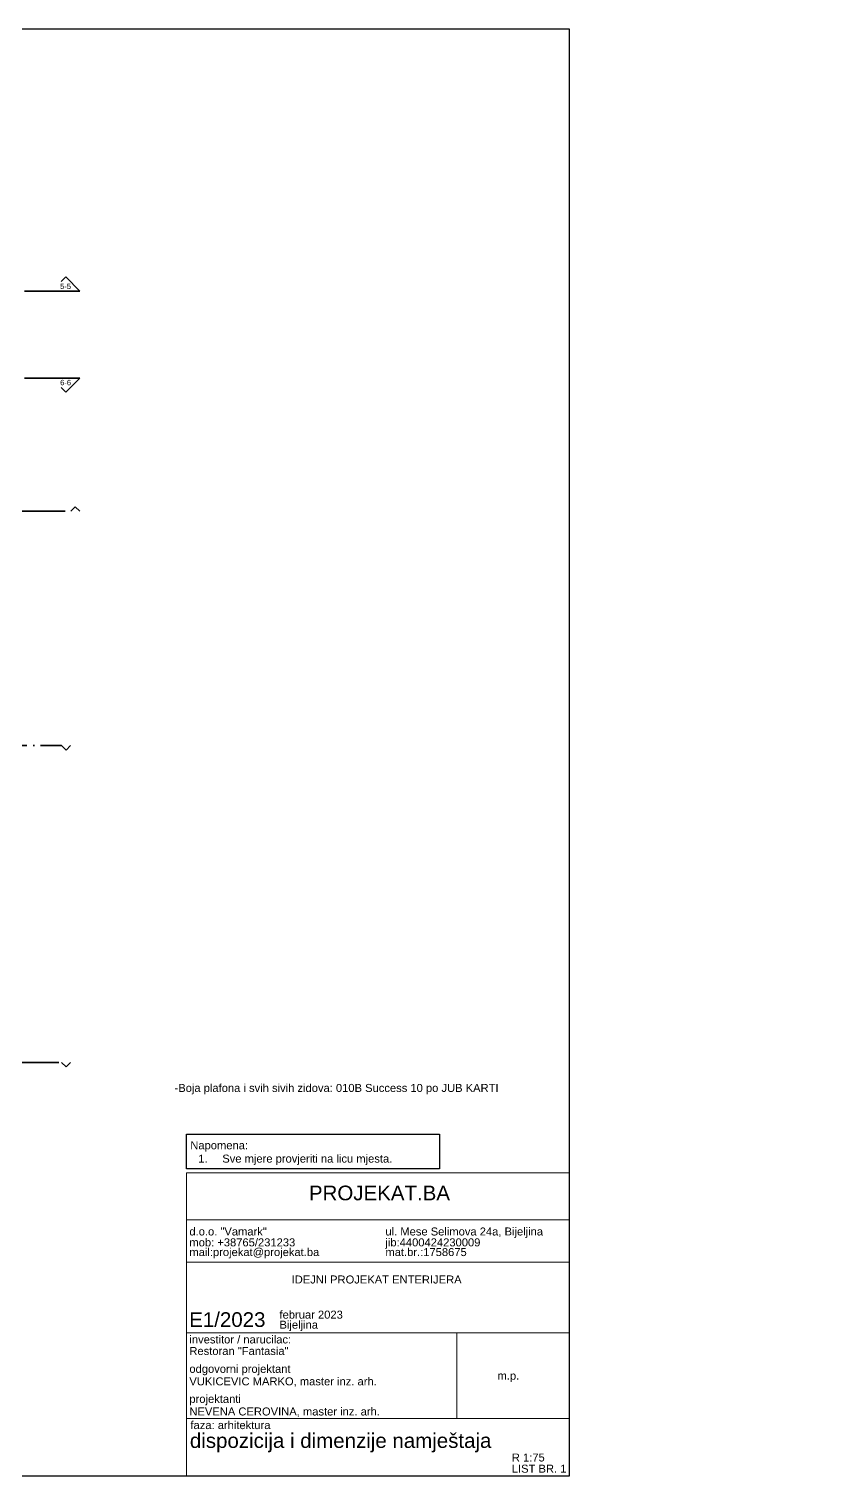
# Model space of a CAD drawing. Header units: centimetres. Extents: x -26724 to 60145, y -23645 to 6771.
# Drawn here: x -17905 to -16160, y -3525 to -375 of the extents above; entities that cross this region are included whole.
import ezdxf

# ---------------------------------------------------------------- set-up
doc = ezdxf.new("R2010")
doc.units = ezdxf.units.CM
doc.linetypes.add('ACAD_ISO04W100', pattern=[30, 24, -3, 0, -3])
doc.layers.add('4.KOTE', color=88, linetype='Continuous', lineweight=15)
doc.layers.add('kote', color=7, linetype='Continuous', lineweight=20)
doc.layers.add('IZGLED 2', color=253, linetype='Continuous', lineweight=9, true_color=0x828282)
doc.layers.add('pozicije', color=7, linetype='Continuous')
doc.layers.add('tekst', color=7, linetype='Continuous')
doc.styles.add('0.15', font='arial.ttf', dxfattribs={"height": 0.15})
doc.styles.get("Standard").update_dxf_attribs({"font": 'calibri.ttf'})
doc.dimstyles.new('ja 1 50', dxfattribs={"dimtxt": 10, "dimasz": 5, "dimexe": 5, "dimexo": 5, "dimgap": 1, "dimtad": 1, "dimdec": 0, "dimtxsty": 'Standard', "dimblk": 'ARCHTICK', "dimcen": 2.5, "dimclrd": 256, "dimclrt": 7, "dimadec": 0, "dimazin": 0, "dimtfac": 1, "dimtdec": 0, "dimtix": 1, "dimtmove": 1, "dimatfit": 3, "dimldrblk": 'ARCHTICK', "dimfxl": 10, "dimfxlon": 1, "dimlwd": 0, "dimlwe": 9, "dimarcsym": 0})

# ---------------------------------------------------------------- blocks, each defined once
blk = doc.blocks.new('_ArchTick')
at = {"color": 0, "linetype": 'ByBlock', "const_width": 0.15}
blk.add_lwpolyline([(-0.5, -0.5), (0.5, 0.5)], dxfattribs=at)
blk = doc.blocks.new('*D2652')
at = {"layer": '4.KOTE', "color": 0, "lineweight": 9, "transparency": 16777216}
for p, q in [((-6.7, -1700.3), (-18.9, -1700.3)), ((-23.9, -1790.3), (-8.9, -1790.3))]:
    blk.add_line(p, q, dxfattribs=at)
at = {"layer": '4.KOTE', "lineweight": 0, "transparency": 16777216}
blk.add_line((-13.9, -1700.3), (-13.9, -1790.3), dxfattribs=at)
at = {"layer": 'Defpoints', "color": 0, "transparency": 16777216}
for p in [(0, -1700.3, 13.5), (-18710.1, -1790.3, 13.5), (-13.9, -1790.3)]:
    blk.add_point(p, dxfattribs=at)
at = {"layer": '4.KOTE', "lineweight": 0, "transparency": 16777216, "xscale": 5, "yscale": 5, "zscale": 5}
for p, rotation in [((-13.9, -1700.3), 90), ((-13.9, -1790.3), 270)]:
    blk.add_blockref('_ArchTick', p, dxfattribs=dict(at, rotation=rotation))
at = {"layer": '4.KOTE', "color": 7, "transparency": 16777216, "insert": (-20, -1745.3), "char_height": 10, "attachment_point": 5, "rotation": 90}
blk.add_mtext('90', dxfattribs=at)
blk = doc.blocks.new('*D2659')
at = {"layer": '4.KOTE', "color": 0, "lineweight": 9, "transparency": 16777216}
for p, q in [((-19851.5, -2772.3), (-19866.5, -2772.3)), ((-19854.9, -2922.3), (-19866.5, -2922.3))]:
    blk.add_line(p, q, dxfattribs=at)
at = {"layer": '4.KOTE', "lineweight": 0, "transparency": 16777216}
blk.add_line((-19861.5, -2772.3), (-19861.5, -2922.3), dxfattribs=at)
at = {"layer": 'Defpoints', "color": 0, "transparency": 16777216}
for p in [(0, -2772.3, 13.5), (-19861.5, -2922.3), (-19850, -2922.3, 13.5)]:
    blk.add_point(p, dxfattribs=at)
at = {"layer": '4.KOTE', "lineweight": 0, "transparency": 16777216, "xscale": 5, "yscale": 5, "zscale": 5}
for p, rotation in [((-19861.5, -2772.3), 90), ((-19861.5, -2922.3), 270)]:
    blk.add_blockref('_ArchTick', p, dxfattribs=dict(at, rotation=rotation))
at = {"layer": '4.KOTE', "color": 7, "transparency": 16777216, "insert": (-19867.6, -2847.3), "char_height": 10, "attachment_point": 5, "rotation": 90}
blk.add_mtext('150', dxfattribs=at)
blk = doc.blocks.new('*D2662')
at = {"layer": '4.KOTE', "color": 0, "lineweight": 9, "transparency": 16777216}
for p, q in [((-19656.4, -2602.3), (-19671.4, -2602.3)), ((-19666.4, -2667.3), (-19671.4, -2667.3))]:
    blk.add_line(p, q, dxfattribs=at)
at = {"layer": '4.KOTE', "lineweight": 0, "transparency": 16777216}
blk.add_line((-19666.4, -2602.3), (-19666.4, -2667.3), dxfattribs=at)
at = {"layer": 'Defpoints', "color": 0, "transparency": 16777216}
for p in [(0, -2602.3, 40.5), (-19666.4, -2667.3), (-19666.4, -2667.3)]:
    blk.add_point(p, dxfattribs=at)
at = {"layer": '4.KOTE', "lineweight": 0, "transparency": 16777216, "xscale": 5, "yscale": 5, "zscale": 5}
for p, rotation in [((-19666.4, -2602.3), 90), ((-19666.4, -2667.3), 270)]:
    blk.add_blockref('_ArchTick', p, dxfattribs=dict(at, rotation=rotation))
at = {"layer": '4.KOTE', "color": 7, "transparency": 16777216, "insert": (-19672.5, -2634.8), "char_height": 10, "attachment_point": 5, "rotation": 90}
blk.add_mtext('65', dxfattribs=at)

msp = doc.modelspace()

# ---------------------------------------------------------------- linework, layer by layer
msp.add_lwpolyline([(-16727.6, -3525.1), (-21182.6, -3525.1), (-21182.6, -375.1), (-16727.6, -375.1), (-16727.6, -3525.1)])
at = {"layer": 'IZGLED 2', "color": 32, "lineweight": 35}
for p, q in [((-17834.4, -924.8), (-17824.6, -915)), ((-17794.1, -945.5), (-17824.6, -915)), ((-17834.4, -1155.7), (-17824.6, -1165.5)), ((-17794.1, -1135), (-17824.6, -1165.5)), ((-17803.9, -1415.3), (-17813.7, -1425)), ((-17794.1, -1425), (-17803.9, -1415.3)), ((-17823.9, -1944.8), (-17833.6, -1935)), ((-17814.1, -1935), (-17823.9, -1944.8)), ((-17823.9, -2634.5), (-17833.6, -2624.7)), ((-17814.1, -2624.7), (-17823.9, -2634.5))]:
    msp.add_line(p, q, dxfattribs=at)
at = {"layer": 'IZGLED 2', "color": 32, "linetype": 'ACAD_ISO04W100', "lineweight": 35, "ltscale": 5}
for p, q in [((-17794.1, -945.5), (-19646.4, -945.5)), ((-17794.1, -1135), (-19646.4, -1135)), ((-20197.3, -1425), (-17813.7, -1425)), ((-18779.8, -1935), (-17833.6, -1935)), ((-19010.3, -2624.7), (-17833.6, -2624.7))]:
    msp.add_line(p, q, dxfattribs=at)
at = {"layer": 'kote', "color": 0}
for p, q in [((-17561.5, -2865.1), (-16727.6, -2865.1)), ((-17561.5, -3525.1), (-17561.5, -2865.1)), ((-17561.5, -2967.5), (-16727.6, -2967.5)), ((-17561.5, -3059.2), (-16727.6, -3059.2)), ((-17561.5, -3213.4), (-16727.6, -3213.4)), ((-16972.8, -3213.4), (-16972.8, -3399.9)), ((-16727.6, -3399.9), (-17561.5, -3399.9))]:
    msp.add_line(p, q, dxfattribs=at)
at = {"layer": 'tekst', "lineweight": 25}
msp.add_lwpolyline([(-17561.5, -2781.2), (-17010, -2781.2), (-17010, -2856.2), (-17561.5, -2856.2)], close=True, dxfattribs=at)

# ---------------------------------------------------------------- texts
at = {"layer": 'IZGLED 2', "color": 32, "style": '0.15'}
for s, p in [('5-5', (-17836.8, -941.2)), ('6-6', (-17836.8, -1150.7))]:
    msp.add_text(s, height=11.79, dxfattribs=at).set_placement(p)
at = {"layer": 'pozicije', "color": 0, "style": '0.15'}
for s, height, p in [('PROJEKAT.BA', 31.926, (-17294.8, -2924.8)), ('d.o.o. "Vamark"', 17.414, (-17555.2, -3001.4)), ('ul. Mese Selimova 24a, Bijeljina', 17.414, (-17128.2, -3001.4)), ('mob: +38765/231233', 17.414, (-17555.2, -3025.1)), ('jib:4400424230009', 17.414, (-17128.2, -3025.1)), ('mail:projekat@projekat.ba', 17.414, (-17555.2, -3046.2)), ('mat.br.:1758675', 17.414, (-17128.2, -3046.2)), ('IDEJNI PROJEKAT ENTERIJERA', 17.414, (-17332.5, -3105.9)), ('E1/2023', 31.93, (-17555.6, -3200.4)), ('februar 2023', 17.414, (-17358.9, -3182.4)), ('Bijeljina', 17.41, (-17358.9, -3204.3)), ('investitor / narucilac:', 17.414, (-17555.2, -3236.4)), ('Restoran "Fantasia"', 17.414, (-17555.2, -3261.5)), ('odgovorni projektant', 17.414, (-17555.2, -3300.4)), ('m.p.', 17.41, (-16884, -3315.3)), ('VUKICEVIC MARKO, master inz. arh.', 17.414, (-17555.2, -3327.6)), ('projektanti', 17.414, (-17555.2, -3365.8)), ('NEVENA CEROVINA, master inz. arh.', 17.414, (-17555.2, -3393.2)), ('faza: arhitektura', 17.414, (-17552.9, -3422.8)), ('dispozicija i dimenzije namještaja', 31.926, (-17554.1, -3463.8)), ('R 1:75', 17.41, (-16852.8, -3493.4)), ('LIST BR. 1', 17.41, (-16852.8, -3517.7))]:
    msp.add_text(s, height=height, dxfattribs=at).set_placement(p)
at = {"layer": 'pozicije', "color": 0, "char_height": 17.414, "attachment_point": 1, "style": '0.15'}
for s, width, insert in [('\\pi-52.24196,l69.65595,t69.65595;{\\fArial|b0|i0|c238|p34;\\P-Boja plafona i svih sivih zidova: 010B Success 10 po JUB KARTI}', 780.576, (-17604.9, -2642.5)), ('Napomena: \\P\\pi-52.24196,l69.65595,t69.65595;1.^ISve mjere provjeriti na licu mjesta.', 579.946, (-17553.2, -2796.3))]:
    msp.add_mtext_dynamic_manual_height_columns(s, width=width, gutter_width=750, heights=[0], dxfattribs=dict(at, insert=insert))

# ---------------------------------------------------------------- dimensions: what is measured, and where the dimension line sits
at = {"layer": '4.KOTE'}
for base, p1, p2, picture, middle in [((-13.9, -1790.3), (0, -1700.3, 13.5), (-18710.1, -1790.3, 13.5), '*D2652', (-20, -1745.3)), ((-19666.4, -2667.3), (0, -2602.3, 40.5), (-19666.4, -2667.3), '*D2662', (-19672.5, -2634.8)), ((-19861.5, -2922.3), (0, -2772.3, 13.5), (-19850, -2922.3, 13.5), '*D2659', (-19867.6, -2847.3))]:
    dim = msp.add_linear_dim(base=base, p1=p1, p2=p2, angle=90, dimstyle='ja 1 50', dxfattribs=at)
    dim.commit()
    dim.dimension.update_dxf_attribs({"geometry": picture, "text_midpoint": middle})

doc.saveas('drawing.dxf')
